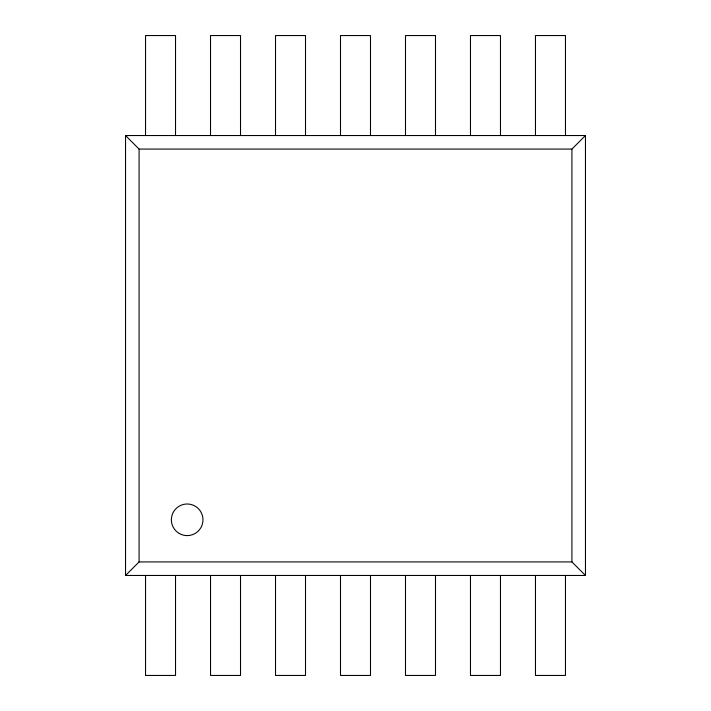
<?xml version="1.0" encoding="UTF-8"?>
<svg xmlns="http://www.w3.org/2000/svg" width="711" height="711" viewBox="0 0 711 711"><rect width="100%" height="100%" fill="white"/><g stroke="black" fill="none" stroke-linecap="round" stroke-linejoin="round"><path stroke-width="1.07" d="M125.536 575.466L139.08 561.921L571.92 561.921L585.464 575.466L585.464 135.534L125.536 135.534L125.536 575.466L585.464 575.466M125.536 135.534L139.08 149.079L571.92 149.079L585.464 135.534M571.92 149.079L571.92 561.921M565.467 135.534L565.467 35.55L535.472 35.55L535.472 135.534M565.467 575.466L565.467 675.45L535.472 675.45L535.472 575.466M500.473 135.534L500.473 35.55L470.478 35.55L470.478 135.534M500.473 575.466L500.473 675.45L470.478 675.45L470.478 575.466M435.488 135.534L435.488 35.55L405.492 35.55L405.492 135.534M435.488 575.466L435.488 675.45L405.492 675.45L405.492 575.466M370.493 135.534L370.493 35.55L340.498 35.55L340.498 135.534M370.493 575.466L370.493 675.45L340.498 675.45L340.498 575.466M305.508 135.534L305.508 35.55L275.512 35.55L275.512 135.534M305.508 575.466L305.508 675.45L275.512 675.45L275.512 575.466M240.514 135.534L240.514 35.55L210.518 35.55L210.527 135.534M240.514 575.466L240.514 675.45L210.527 675.45L210.527 575.466M175.528 135.534L175.528 35.55L145.533 35.55L145.533 135.534M175.528 575.466L175.528 675.45L145.533 675.45L145.533 575.466M139.08 149.079L139.08 561.921M179.279 533.481A15.793 15.793 0 0 0 202.973 519.794A15.793 15.793 0 0 0 179.279 506.116A15.793 15.793 0 0 0 179.279 533.481"/></g></svg>
